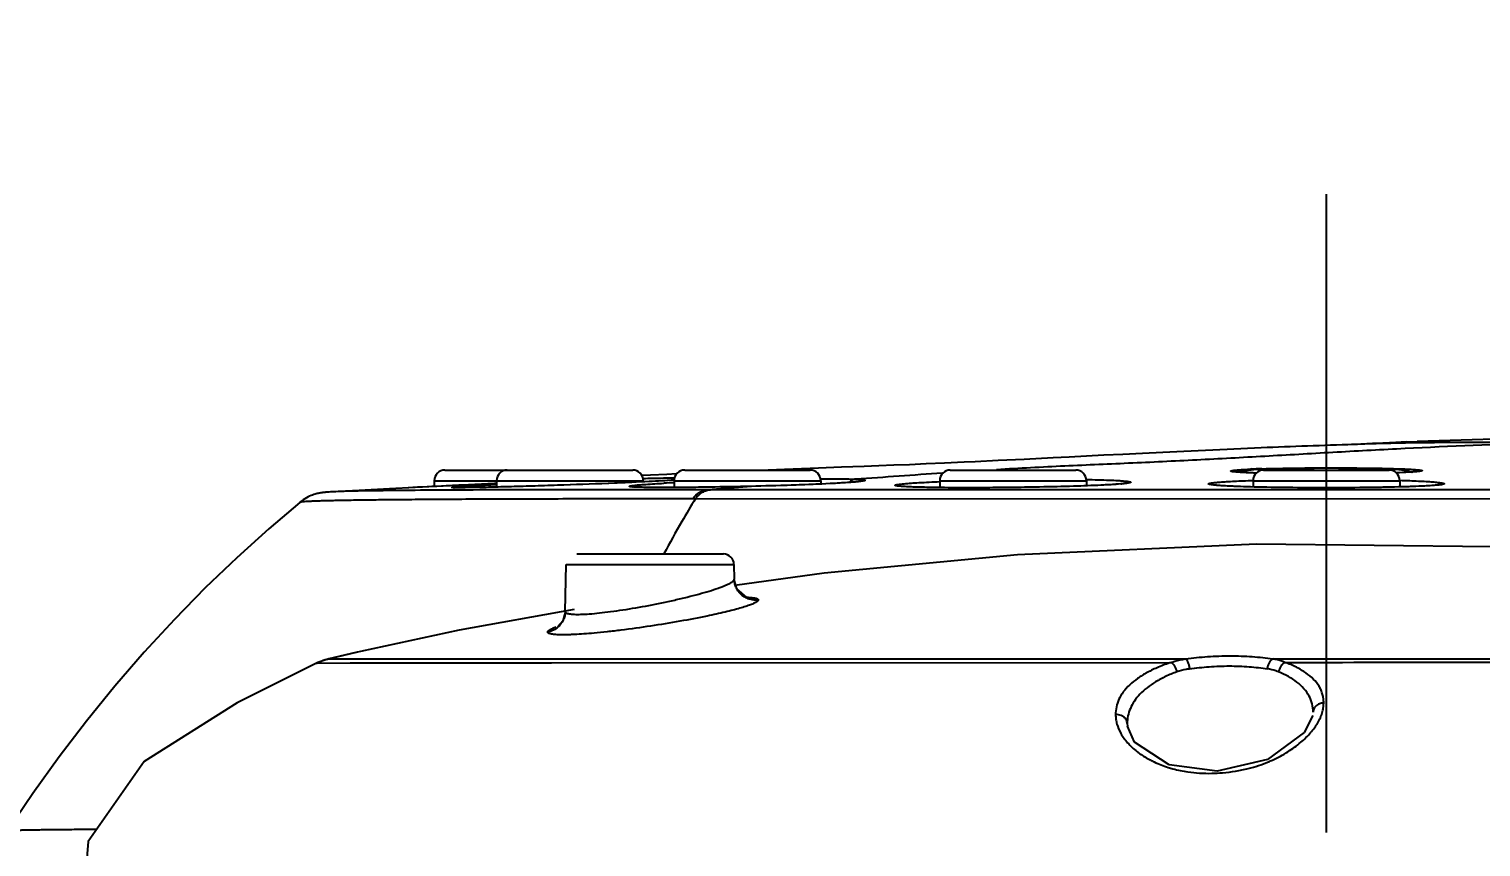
# Model space of a CAD drawing. Header units: millimetres. Extents: x 4086 to 8300, y 123 to 1549.
# Drawn here: x 7755.96 to 7773.03, y 632.68 to 642.29 of the extents above; entities that cross this region are included whole.
import ezdxf

# ---------------------------------------------------------------- set-up
doc = ezdxf.new("R2010")
doc.units = ezdxf.units.MM
doc.linetypes.add('CENTER', pattern=[0.6, 0.375, -0.075, 0.075, -0.075])
for name, color, linetype in [('中心线', 7, 'Continuous'), ('外形图', 7, 'Continuous'), ('尺寸标注', 7, 'Continuous'), ('运动范围', 7, 'Continuous')]:
    doc.layers.add(name, color=color, linetype=linetype)
doc.styles.add('思源黑', font='SourceHanSansCN-Normal.ttf')
doc.dimstyles.new('尺寸标注_1_4比例', dxfattribs={"dimtxt": 7, "dimasz": 6, "dimexe": 2, "dimexo": 1.5, "dimgap": 1, "dimtad": 1, "dimdec": 1, "dimlfac": 4, "dimdsep": 46, "dimtxsty": '思源黑', "dimcen": 0.09, "dimadec": 0, "dimazin": 0, "dimtp": 0.01, "dimtm": 0.01, "dimtfac": 1, "dimtdec": 1, "dimtofl": 0, "dimtmove": 0, "dimatfit": 3, "dimfxl": 1, "dimtolj": 1, "dimarcsym": 0})

# ---------------------------------------------------------------- blocks, each defined once
blk = doc.blocks.new('*D750')
at = {"layer": 'Defpoints', "color": 0}
for p in [(7746.494, 663.333), (7961.606, 638.226), (7701.103, 606.863), (7720.683, 606.863), (7783.633, 606.863)]:
    blk.add_point(p, dxfattribs=at)
at = {"layer": '尺寸标注', "color": 0, "lineweight": -2}
blk.add_arc((7783.633, 606.863), 67.588, 15.08218, 174.91199, dxfattribs=at)
at = {"layer": '尺寸标注', "color": 0}
for points in [[(7847.916, 624.232), (7849.869, 624.667), (7850.195, 618.593)], [(7715.312, 612.901), (7717.31, 612.813), (7716.045, 606.863)]]:
    blk.add_solid(points, dxfattribs=at)
at = {"layer": '尺寸标注', "color": 0, "insert": (7783.633, 679.161), "char_height": 7, "attachment_point": 5, "style": '思源黑'}
blk.add_mtext('\\A1;-\\A1;170%%d', dxfattribs=at)

msp = doc.modelspace()

# ---------------------------------------------------------------- linework, layer by layer
at = {"layer": '中心线', "linetype": 'CENTER', "ltscale": 20}
msp.add_line((7771.209, 572.8462), (7771.209, 641.1212), dxfattribs=at)
at = {"layer": '外形图'}
for p, q in [((7770.444, 637.3656), (7770.0438, 637.3477)), ((7771.6138, 637.4106), (7771.5054, 637.4051)), ((7771.7521, 637.4175), (7771.6138, 637.4106)), ((7771.8725, 637.4232), (7771.7521, 637.4175)), ((7772.025, 637.4301), (7771.8725, 637.4232)), ((7771.8812, 637.4177), (7771.8806, 637.4177)), ((7771.8813, 637.4176), (7771.8806, 637.4176)), ((7772.1463, 637.4352), (7772.025, 637.4301)), ((7772.2496, 637.4305), (7772.09, 637.4248)), ((7772.1463, 637.4352), (7772.2764, 637.4402)), ((7772.3464, 637.4342), (7772.2496, 637.4305)), ((7772.4273, 637.4375), (7772.3464, 637.4342)), ((7772.4872, 637.4401), (7772.4273, 637.4375)), ((7772.5128, 637.4413), (7772.4872, 637.4401)), ((7772.5379, 637.4426), (7772.5128, 637.4413)), ((7772.5544, 637.4435), (7772.5379, 637.4426)), ((7772.5649, 637.4442), (7772.5544, 637.4435)), ((7772.5713, 637.4446), (7772.5649, 637.4442)), ((7772.5763, 637.445), (7772.5713, 637.4446)), ((7772.579, 637.4452), (7772.5763, 637.445)), ((7772.581, 637.4453), (7772.579, 637.4452)), ((7772.5826, 637.4455), (7772.581, 637.4453)), ((7772.5835, 637.4456), (7772.5826, 637.4455)), ((7765.5092, 637.1377), (7765.2388, 637.1278)), ((7765.7747, 637.1475), (7765.5092, 637.1377)), ((7765.9491, 637.1541), (7765.7747, 637.1475)), ((7766.1258, 637.1611), (7765.9491, 637.1541)), ((7766.3098, 637.1686), (7766.1258, 637.1611)), ((7766.5058, 637.1769), (7766.3098, 637.1686)), ((7766.7184, 637.1863), (7766.5058, 637.1769)), ((7766.9522, 637.1971), (7766.7184, 637.1863)), ((7767.6563, 637.2313), (7767.3518, 637.2162)), ((7767.9974, 637.2485), (7767.6563, 637.2313)), ((7768.1845, 637.2579), (7767.9974, 637.2485)), ((7760.7215, 636.9806), (7760.7215, 636.9125)), ((7760.7215, 636.9806), (7763.1791, 636.9806)), ((7760.8465, 637.1056), (7763.0541, 637.1056)), ((7761.4541, 636.9806), (7761.4541, 636.9052)), ((7763.1597, 636.9658), (7763.0827, 636.9621)), ((7763.2512, 636.9704), (7763.1597, 636.9658)), ((7763.1791, 636.9806), (7763.1791, 636.9667)), ((7763.331, 636.9748), (7763.2512, 636.9704)), ((7763.4003, 636.9788), (7763.331, 636.9748)), ((7763.46, 636.9825), (7763.4003, 636.9788)), ((7763.5109, 636.986), (7763.46, 636.9825)), ((7763.5409, 636.9881), (7763.5109, 636.986)), ((7763.5405, 636.9806), (7763.5405, 636.9002)), ((7763.5405, 636.9806), (7765.2655, 636.9806)), ((7763.6655, 637.1056), (7765.1405, 637.1056)), ((7764.8406, 637.113), (7764.6481, 637.1056)), ((7765.2388, 637.1278), (7764.8406, 637.113)), ((7765.2655, 636.9806), (7765.2655, 636.9408)), ((7765.6603, 636.9643), (7765.6412, 636.9627)), ((7765.6773, 636.9659), (7765.6603, 636.9643)), ((7765.6924, 636.9674), (7765.6773, 636.9659)), ((7765.7056, 636.9688), (7765.6924, 636.9674)), ((7766.6631, 636.9806), (7766.6631, 636.8993)), ((7766.6631, 636.9806), (7768.3881, 636.9806)), ((7766.7881, 637.1056), (7768.2631, 637.1056)), ((7768.3881, 636.9806), (7768.3881, 636.9203)), ((7770.1981, 637.078), (7770.1979, 637.078)), ((7770.334, 637.1181), (7770.1986, 637.0819)), ((7770.1986, 637.0819), (7770.1986, 637.078)), ((7770.334, 637.1181), (7771.059, 637.1181)), ((7770.3465, 636.9806), (7770.3465, 636.9065)), ((7770.3465, 636.9806), (7772.0715, 636.9806)), ((7770.4715, 637.1056), (7771.9465, 637.1056)), ((7771.059, 637.1056), (7771.059, 637.1181)), ((7771.359, 637.1181), (7771.359, 637.1056)), ((7771.359, 637.1181), (7772.084, 637.1181)), ((7772.0715, 636.9853), (7772.0719, 636.9853)), ((7772.0715, 636.9806), (7772.0715, 636.9069)), ((7772.084, 637.1181), (7772.2185, 637.0821)), ((7772.2197, 637.0822), (7772.2188, 637.0821)), ((7759.4844, 636.8469), (7759.4694, 636.8458)), ((7759.5004, 636.8479), (7759.4844, 636.8469)), ((7759.5168, 636.8489), (7759.5004, 636.8479)), ((7760.4966, 636.9014), (7760.1953, 636.8856)), ((7760.6578, 636.9094), (7760.4966, 636.9014)), ((7760.912, 636.9215), (7760.6578, 636.9094)), ((7760.9723, 636.8979), (7760.9654, 636.898)), ((7760.9808, 636.8977), (7760.9723, 636.8979)), ((7760.9909, 636.8976), (7760.9808, 636.8977)), ((7761.0101, 636.8976), (7760.9909, 636.8976)), ((7761.0348, 636.8976), (7761.0101, 636.8976)), ((7761.0767, 636.8979), (7761.0348, 636.8976)), ((7761.1296, 636.8986), (7761.0767, 636.8979)), ((7761.1941, 636.8996), (7761.1296, 636.8986)), ((7761.2712, 636.9011), (7761.1941, 636.8996)), ((7761.3627, 636.9031), (7761.2712, 636.9011)), ((7761.4707, 636.9056), (7761.3627, 636.9031)), ((7761.5967, 636.9089), (7761.4707, 636.9056)), ((7761.7436, 636.913), (7761.5967, 636.9089)), ((7761.8707, 636.9167), (7761.7436, 636.913)), ((7762.0186, 636.9213), (7761.8707, 636.9167)), ((7762.1921, 636.927), (7762.0186, 636.9213)), ((7762.3222, 636.9315), (7762.1921, 636.927)), ((7762.4641, 636.9365), (7762.3222, 636.9315)), ((7762.6174, 636.9423), (7762.4641, 636.9365)), ((7762.7729, 636.9485), (7762.6174, 636.9423)), ((7762.8709, 636.9526), (7762.7729, 636.9485)), ((7762.8425, 636.9513), (7762.8415, 636.9513)), ((7762.9674, 636.9568), (7762.8709, 636.9526)), ((7763.1262, 636.9038), (7763.1097, 636.9044)), ((7763.1453, 636.9032), (7763.1262, 636.9038)), ((7763.1672, 636.9025), (7763.1453, 636.9032)), ((7763.1922, 636.902), (7763.1672, 636.9025)), ((7763.2356, 636.9012), (7763.1922, 636.902)), ((7763.2867, 636.9006), (7763.2356, 636.9012)), ((7763.3465, 636.9002), (7763.2867, 636.9006)), ((7763.4162, 636.9), (7763.3465, 636.9002)), ((7763.4977, 636.9), (7763.4162, 636.9)), ((7763.5926, 636.9005), (7763.4977, 636.9)), ((7763.6641, 636.901), (7763.5926, 636.9005)), ((7763.7426, 636.9017), (7763.6641, 636.901)), ((7763.8283, 636.9026), (7763.7426, 636.9017)), ((7763.9215, 636.9039), (7763.8283, 636.9026)), ((7764.0222, 636.9054), (7763.9215, 636.9039)), ((7764.5019, 636.9153), (7763.9389, 636.8744)), ((7763.9705, 636.8744), (7763.9389, 636.8744)), ((7776.7544, 636.8747), (7763.9705, 636.8744)), ((7764.1308, 636.9073), (7764.0222, 636.9054)), ((7764.2478, 636.9095), (7764.1308, 636.9073)), ((7764.3733, 636.9122), (7764.2478, 636.9095)), ((7764.5016, 636.9153), (7764.3733, 636.9122)), ((7764.6481, 636.9192), (7764.5016, 636.9153)), ((7764.5019, 636.9153), (7764.5016, 636.9153)), ((7765.3799, 636.9462), (7765.3763, 636.946)), ((7765.4566, 636.9504), (7765.395, 636.9471)), ((7765.5101, 636.9535), (7765.4566, 636.9504)), ((7765.5564, 636.9564), (7765.5101, 636.9535)), ((7765.5965, 636.9592), (7765.5564, 636.9564)), ((7765.62, 636.961), (7765.5965, 636.9592)), ((7765.6412, 636.9627), (7765.62, 636.961)), ((7766.2801, 636.9094), (7766.2593, 636.9105)), ((7766.304, 636.9082), (7766.2801, 636.9094)), ((7766.3314, 636.907), (7766.304, 636.9082)), ((7766.3627, 636.9058), (7766.3314, 636.907)), ((7766.3981, 636.9046), (7766.3627, 636.9058)), ((7766.4379, 636.9035), (7766.3981, 636.9046)), ((7766.4827, 636.9024), (7766.4379, 636.9035)), ((7766.5327, 636.9013), (7766.4827, 636.9024)), ((7766.5885, 636.9003), (7766.5327, 636.9013)), ((7766.6502, 636.8995), (7766.5885, 636.9003)), ((7766.7182, 636.8987), (7766.6502, 636.8995)), ((7766.7926, 636.8981), (7766.7182, 636.8987)), ((7766.8738, 636.8977), (7766.7926, 636.8981)), ((7766.9624, 636.8974), (7766.8738, 636.8977)), ((7767.0591, 636.8974), (7766.9624, 636.8974)), ((7767.1668, 636.8977), (7767.0591, 636.8974)), ((7767.2892, 636.8984), (7767.1668, 636.8977)), ((7767.427, 636.8995), (7767.2892, 636.8984)), ((7768.8095, 636.9439), (7768.7938, 636.9425)), ((7769.9859, 636.9209), (7769.962, 636.9225)), ((7770.0128, 636.9193), (7769.9859, 636.9209)), ((7770.0429, 636.9176), (7770.0128, 636.9193)), ((7770.0762, 636.9159), (7770.0429, 636.9176)), ((7770.1129, 636.9143), (7770.0762, 636.9159)), ((7770.1533, 636.9126), (7770.1129, 636.9143)), ((7770.1978, 636.911), (7770.1533, 636.9126)), ((7770.2469, 636.9094), (7770.1978, 636.911)), ((7770.3011, 636.9077), (7770.2469, 636.9094)), ((7770.362, 636.9061), (7770.3011, 636.9077)), ((7770.4306, 636.9045), (7770.362, 636.9061)), ((7770.5075, 636.903), (7770.4306, 636.9045)), ((7770.5932, 636.9015), (7770.5075, 636.903)), ((7770.6885, 636.9001), (7770.5932, 636.9015)), ((7770.7939, 636.8989), (7770.6885, 636.9001)), ((7770.9099, 636.8979), (7770.7939, 636.8989)), ((7771.0414, 636.8973), (7770.9099, 636.8979)), ((7771.5098, 636.8981), (7771.3944, 636.8974)), ((7771.6139, 636.899), (7771.5098, 636.8981)), ((7771.7084, 636.9001), (7771.6139, 636.899)), ((7771.7948, 636.9013), (7771.7084, 636.9001)), ((7771.874, 636.9026), (7771.7948, 636.9013)), ((7771.946, 636.904), (7771.874, 636.9026)), ((7772.0112, 636.9054), (7771.946, 636.904)), ((7772.07, 636.9069), (7772.0112, 636.9054)), ((7772.1229, 636.9084), (7772.07, 636.9069)), ((7772.193, 636.9106), (7772.1229, 636.9084)), ((7772.2539, 636.9128), (7772.193, 636.9106)), ((7772.3071, 636.915), (7772.2539, 636.9128)), ((7772.3539, 636.9172), (7772.3071, 636.915)), ((7772.3819, 636.9187), (7772.3539, 636.9172)), ((7772.4074, 636.9202), (7772.3819, 636.9187)), ((7772.4305, 636.9216), (7772.4074, 636.9202)), ((7772.4515, 636.9231), (7772.4305, 636.9216)), ((7772.4704, 636.9245), (7772.4515, 636.9231)), ((7772.4872, 636.9259), (7772.4704, 636.9245)), ((7763.7919, 636.7675), (7763.7595, 636.7675)), ((7781.4468, 636.7584), (7763.7919, 636.7676)), ((7762.3962, 636.1192), (7764.12, 636.1192)), ((7762.2616, 635.4424), (7762.2713, 635.9964)), ((7762.2713, 635.9964), (7764.245, 635.9964)), ((7764.245, 635.9964), (7764.2481, 635.8215)), ((7764.2492, 635.8021), (7764.2481, 635.8215)), ((7764.2792, 635.7075), (7764.2492, 635.8021)), ((7765.3054, 635.8921), (7764.2567, 635.7476)), ((7762.2611, 635.4298), (7762.2333, 635.3342)), ((7762.2616, 635.4424), (7762.2611, 635.4298)), ((7762.2333, 635.3342), (7762.1703, 635.2626)), ((7759.8165, 634.9655), (7759.4822, 634.8871)), ((7759.8206, 634.9665), (7759.4912, 634.8874)), ((7759.8532, 634.974), (7759.8206, 634.9665)), ((7759.3375, 634.8365), (7759.3471, 634.8369)), ((7759.3471, 634.8369), (7759.7341, 634.8386)), ((7759.4879, 634.8884), (7759.4881, 634.8884)), ((7759.4881, 634.8884), (7759.4959, 634.8885)), ((7759.4912, 634.8874), (7759.8523, 634.8869)), ((7759.7341, 634.8386), (7759.7956, 634.8388)), ((7759.7956, 634.8388), (7759.8199, 634.8388)), ((7759.8199, 634.8388), (7760.8098, 634.8394)), ((7759.8523, 634.8869), (7762.0978, 634.8871)), ((7760.8098, 634.8394), (7762.0983, 634.84)), ((7762.0983, 634.84), (7769.3863, 634.8442)), ((7770.578, 634.8865), (7778.8043, 634.8837)), ((7768.868, 634.1255), (7768.8694, 634.0953)), ((7768.9538, 633.9088), (7768.8694, 634.0973)), ((7771.0496, 634.2198), (7770.9496, 634.0197)), ((7769.3624, 633.6402), (7768.9538, 633.9088)), ((7770.9496, 634.0197), (7770.5154, 633.7046)), ((7769.9231, 633.5659), (7769.3624, 633.6402)), ((7770.5154, 633.7046), (7769.9231, 633.5659))]:
    msp.add_line(p, q, dxfattribs=at)
for points in [[(7773.6674, 637.4839), (7773.4256, 637.4774), (7773.1779, 637.4702), (7772.9239, 637.4623), (7772.6625, 637.4537), (7772.2764, 637.4402)], [(7770.0438, 637.3477), (7769.7866, 637.3359), (7769.5337, 637.3241), (7769.2868, 637.3124), (7769.0471, 637.3008), (7768.816, 637.2895), (7768.5944, 637.2785), (7768.1845, 637.2579)], [(7772.09, 637.4248), (7771.9036, 637.4184), (7771.8806, 637.4177)], [(7772.5838, 637.4456), (7772.5837, 637.4456), (7772.5835, 637.4456)], [(7767.3518, 637.2162), (7767.0784, 637.203), (7766.9522, 637.1971)], [(7763.5685, 637.0591), (7763.4553, 637.0538), (7763.263, 637.0444), (7763.1642, 637.0395)], [(7765.7469, 636.9746), (7765.747, 636.9746), (7765.7466, 636.9745), (7765.7458, 636.9743), (7765.7444, 636.9741), (7765.7426, 636.9737), (7765.7403, 636.9733), (7765.7375, 636.9729), (7765.7343, 636.9724), (7765.7306, 636.9719), (7765.7265, 636.9713), (7765.722, 636.9707), (7765.7169, 636.9701), (7765.7115, 636.9694), (7765.7056, 636.9688)], [(7759.4694, 636.8458), (7759.4622, 636.8452), (7759.4551, 636.8446), (7759.448, 636.844), (7759.441, 636.8433), (7759.4339, 636.8426), (7759.4267, 636.8418), (7759.4193, 636.8409), (7759.4118, 636.84), (7759.4039, 636.8389), (7759.3957, 636.8377), (7759.3871, 636.8363), (7759.3779, 636.8347), (7759.3682, 636.8328), (7759.3577, 636.8306), (7759.3465, 636.828), (7759.3343, 636.8249), (7759.3209, 636.8211), (7759.3063, 636.8166), (7759.2907, 636.8112), (7759.2742, 636.8049), (7759.2571, 636.7976), (7759.2393, 636.7893), (7759.2207, 636.7797), (7759.2011, 636.7684), (7759.1802, 636.7551), (7759.1578, 636.7391), (7759.1404, 636.7254)], [(7760.1953, 636.8856), (7759.8409, 636.8667), (7759.5168, 636.8489)], [(7761.1996, 636.9349), (7761.1253, 636.9315), (7760.912, 636.9215)], [(7760.9654, 636.898), (7760.9599, 636.8982), (7760.9577, 636.8983), (7760.9558, 636.8983), (7760.9542, 636.8984), (7760.9529, 636.8985), (7760.9519, 636.8985), (7760.9512, 636.8986), (7760.9511, 636.8986)], [(7761.4541, 636.9468), (7761.4284, 636.9456), (7761.3514, 636.942), (7761.1996, 636.9349)], [(7763.0827, 636.9621), (7762.9976, 636.9581), (7762.9674, 636.9568)], [(7763.1097, 636.9044), (7763.0955, 636.9051), (7763.0892, 636.9054), (7763.0834, 636.9057), (7763.078, 636.9061), (7763.0732, 636.9064), (7763.0688, 636.9067), (7763.0648, 636.907), (7763.0614, 636.9073), (7763.0583, 636.9076), (7763.0557, 636.9078), (7763.0537, 636.9081), (7763.0521, 636.9083), (7763.0511, 636.9084), (7763.0509, 636.9084)], [(7765.395, 636.9471), (7765.3252, 636.9436), (7765.2674, 636.9409), (7765.2068, 636.9383), (7765.1436, 636.9357), (7765.0781, 636.9331), (7765.0104, 636.9306), (7764.9408, 636.9282), (7764.8696, 636.9258), (7764.7969, 636.9235), (7764.723, 636.9213), (7764.6481, 636.9192)], [(7766.2593, 636.9105), (7766.2414, 636.9117), (7766.2335, 636.9122), (7766.2261, 636.9128), (7766.2194, 636.9133), (7766.2132, 636.9138), (7766.2076, 636.9144), (7766.2026, 636.9149), (7766.198, 636.9153), (7766.194, 636.9158), (7766.1905, 636.9162), (7766.1874, 636.9166), (7766.1849, 636.917), (7766.1829, 636.9173), (7766.1814, 636.9175), (7766.1805, 636.9177), (7766.1804, 636.9177)], [(7768.7938, 636.9425), (7768.7668, 636.9401), (7768.7332, 636.9376), (7768.6951, 636.935), (7768.6528, 636.9324), (7768.6065, 636.9299), (7768.5565, 636.9273), (7768.5028, 636.9249), (7768.4458, 636.9225), (7768.3856, 636.9202), (7768.3225, 636.9179), (7768.2565, 636.9158), (7768.1881, 636.9137), (7768.1173, 636.9118), (7768.0445, 636.9099), (7767.97, 636.9082), (7767.8941, 636.9065), (7767.8171, 636.905), (7767.7386, 636.9037), (7767.6587, 636.9024), (7767.579, 636.9013), (7767.5013, 636.9003), (7767.427, 636.8995)], [(7768.8668, 636.9516), (7768.8668, 636.9516), (7768.8664, 636.9515), (7768.8656, 636.9513), (7768.8642, 636.951), (7768.8624, 636.9507), (7768.8601, 636.9503), (7768.8573, 636.9498), (7768.8541, 636.9493), (7768.8504, 636.9488), (7768.8462, 636.9482), (7768.8415, 636.9475), (7768.8363, 636.9469), (7768.8305, 636.9462), (7768.8242, 636.9455), (7768.8172, 636.9447), (7768.8095, 636.9439)], [(7769.962, 636.9225), (7769.9411, 636.9241), (7769.9318, 636.9249), (7769.9231, 636.9257), (7769.9151, 636.9264), (7769.9077, 636.9271), (7769.901, 636.9278), (7769.895, 636.9285), (7769.8895, 636.9291), (7769.8847, 636.9297), (7769.8805, 636.9303), (7769.8768, 636.9308), (7769.8737, 636.9313), (7769.8713, 636.9317), (7769.8693, 636.9321), (7769.868, 636.9323), (7769.8673, 636.9325), (7769.8673, 636.9325)], [(7771.3944, 636.8974), (7771.2654, 636.897), (7771.1932, 636.897), (7771.1164, 636.897), (7771.0414, 636.8973)], [(7772.5499, 636.9336), (7772.55, 636.9336), (7772.5499, 636.9336), (7772.5492, 636.9334), (7772.548, 636.9332), (7772.5463, 636.9328), (7772.544, 636.9325), (7772.5413, 636.932), (7772.5381, 636.9315), (7772.5344, 636.931), (7772.5302, 636.9304), (7772.5255, 636.9299), (7772.5204, 636.9292), (7772.5147, 636.9286), (7772.5086, 636.928), (7772.5019, 636.9273), (7772.4948, 636.9266), (7772.4872, 636.9259)], [(7759.1404, 636.7254), (7758.7756, 636.4149), (7758.3999, 636.0751), (7758.0298, 635.7194), (7757.6668, 635.3485), (7757.3123, 634.9634), (7756.9674, 634.5652), (7756.6333, 634.155), (7756.3112, 633.7338), (7756.0019, 633.3028), (7755.7092, 632.8678)], [(7773.945, 636.1643), (7773.1542, 636.2019), (7770.3868, 636.2355), (7767.5791, 636.1094), (7765.3054, 635.8921)], [(7764.3944, 635.6053), (7764.3961, 635.607), (7764.2792, 635.7075)], [(7762.3662, 635.4659), (7761.0145, 635.224), (7759.8532, 634.974)], [(7759.3375, 634.8365), (7758.4046, 634.3705), (7757.3132, 633.681), (7756.6549, 632.7403), (7756.5838, 631.8692)], [(7759.4836, 634.8874), (7759.3515, 634.8429), (7759.3375, 634.8365)]]:
    msp.add_lwpolyline(points, dxfattribs=at)
for centre, radius, start, end in [((7772.577, 636.6805), 0.7677, 89.44765, 89.82748), ((7772.5247, 638.213), 0.7699, 274.11583, 274.44609), ((7760.8465, 636.9806), 0.125, 90, 180), ((7761.5791, 636.9806), 0.125, 90, 180), ((7763.0541, 636.9806), 0.125, 0, 90), ((7763.6655, 636.9806), 0.125, 90, 180), ((7765.1405, 636.9806), 0.125, 0, 90), ((7766.7881, 636.9806), 0.125, 90, 180), ((7768.2631, 636.9806), 0.125, 0, 90), ((7770.4715, 636.9806), 0.125, 90, 180), ((7770.8269, 624.7214), 12.4046, 91.73683, 92.04953), ((7771.2236, 633.5092), 3.6093, 92.61425, 94.82153), ((7771.1943, 633.5091), 3.6093, 85.17805, 87.38574), ((7771.9465, 636.9806), 0.125, 0, 90), ((7761.0167, 636.3019), 0.6067, 96.29001, 96.51138), ((7760.9752, 637.6383), 0.7406, 268.1083, 268.40703), ((7763.1018, 637.5292), 0.6239, 265.13471, 265.29712), ((7764.6612, 613.8191), 23.1644, 92.77321, 93.07187), ((7766.2474, 637.5163), 0.6038, 263.33858, 263.58736), ((7768.5812, 639.3801), 2.4474, 274.99563, 275.22759), ((7773.8324, 630.596), 11.7855, 148.42228, 149.93842), ((7774.7892, 630.0473), 12.8885, 149.95803, 151.88812), ((7764.12, 635.9942), 0.125, 1, 90), ((7759.6655, 634.1583), 0.7496, 107.40828, 115.13615), ((7759.665, 634.1605), 0.7473, 103.54402, 107.42181), ((7769.8823, 635.2244), 1.6773, 284.07541, 292.63531), ((7769.9046, 635.1672), 1.6159, 292.68626, 294.54112), ((7769.8225, 635.5094), 1.9685, 271.14623, 274.86078)]:
    msp.add_arc(centre, radius, start, end, dxfattribs=at)
for points, knots in [([(7773.7346, 637.4268), (7773.2011, 637.4069), (7772.401, 637.3721), (7771.3346, 637.315), (7770.5347, 637.2688), (7769.7345, 637.2243), (7768.9338, 637.1862), (7768.1328, 637.1528), (7767.599, 637.1257), (7767.3323, 637.1099)], [0, 0, 0, 0, 0.2498355, 0.374795, 0.4997827, 0.6248053, 0.7498683, 0.8749523, 1, 1, 1, 1]), ([(7771.8806, 637.4176), (7771.7636, 637.4137), (7771.2847, 637.3978), (7770.8058, 637.3814), (7770.444, 637.3656)], [0, 0, 0, 0, 0.2443472, 1, 1, 1, 1]), ([(7773.7346, 637.4268), (7773.5724, 637.428), (7772.9547, 637.4311), (7772.3368, 637.4271), (7771.8813, 637.4176)], [0, 0, 0, 0, 0.2624597, 1, 1, 1, 1]), ([(7772.077, 637.4244), (7772.0614, 637.4238), (7771.9962, 637.4216), (7771.9309, 637.4194), (7771.8813, 637.4177)], [0, 0, 0, 0, 0.2391688, 1, 1, 1, 1]), ([(7772.5799, 637.4451), (7772.5584, 637.4435), (7772.5008, 637.4406), (7772.3332, 637.4333), (7772.1871, 637.4282), (7772.077, 637.4244)], [0, 0, 0, 0, 0.128854, 0.3436495, 1, 1, 1, 1]), ([(7772.2764, 637.4402), (7772.3413, 637.4426), (7772.4422, 637.4457), (7772.5432, 637.4483), (7772.5793, 637.4482)], [0, 0, 0, 0, 0.642902, 1, 1, 1, 1]), ([(7772.5994, 637.4473), (7772.5994, 637.447), (7772.5975, 637.4469), (7772.5953, 637.4463), (7772.5902, 637.4459), (7772.5865, 637.4456), (7772.5843, 637.4454)], [0, 0, 0, 0, 0.065554, 0.2531308, 0.5646265, 1, 1, 1, 1]), ([(7772.5844, 637.4481), (7772.5866, 637.4481), (7772.5902, 637.448), (7772.5952, 637.448), (7772.5975, 637.4475), (7772.5994, 637.4476), (7772.5994, 637.4473)], [0, 0, 0, 0, 0.433214, 0.7442125, 0.9326986, 1, 1, 1, 1]), ([(7763.5413, 636.988), (7763.4437, 636.9808), (7763.2108, 636.9677), (7762.9778, 636.957), (7762.8425, 636.9513)], [0, 0, 0, 0, 0.4195864, 1, 1, 1, 1]), ([(7763.1765, 637.0073), (7763.2131, 637.0083), (7763.336, 637.0113), (7763.459, 637.0135), (7763.5455, 637.0136)], [0, 0, 0, 0, 0.2972171, 1, 1, 1, 1]), ([(7765.2635, 637.0032), (7765.3437, 637.0034), (7765.4814, 637.0029), (7765.6191, 637.0001), (7765.6765, 636.9974)], [0, 0, 0, 0, 0.5822882, 1, 1, 1, 1]), ([(7765.7475, 636.9733), (7765.7285, 636.9706), (7765.6823, 636.9657), (7765.5599, 636.9558), (7765.4563, 636.95), (7765.3799, 636.9462)], [0, 0, 0, 0, 0.1560617, 0.3776437, 1, 1, 1, 1]), ([(7765.6765, 636.9974), (7765.6618, 636.9969), (7765.6318, 636.9894), (7765.6073, 636.9707), (7765.5972, 636.9594)], [0, 0, 0, 0, 0.4935551, 1, 1, 1, 1]), ([(7765.6765, 636.9974), (7765.6895, 636.9968), (7765.7127, 636.9955), (7765.7399, 636.9935), (7765.7575, 636.9916), (7765.7674, 636.9903), (7765.7755, 636.9887), (7765.781, 636.9875), (7765.7886, 636.9841), (7765.7815, 636.98), (7765.7762, 636.9786), (7765.7644, 636.9758), (7765.7547, 636.9743), (7765.7475, 636.9733)], [0, 0, 0, 0, 0.2565401, 0.4585676, 0.5388186, 0.6050465, 0.6571955, 0.6953835, 0.7323505, 0.767603, 0.8047818, 0.8558472, 1, 1, 1, 1]), ([(7766.2438, 636.9449), (7766.3017, 636.9503), (7766.4414, 636.9594), (7766.5813, 636.9661), (7766.663, 636.9696)], [0, 0, 0, 0, 0.4156371, 1, 1, 1, 1]), ([(7768.3874, 636.994), (7768.4779, 636.9926), (7768.6023, 636.9899), (7768.7406, 636.9836), (7768.8001, 636.9798), (7768.8351, 636.977), (7768.8634, 636.9741), (7768.8827, 636.9714), (7768.8947, 636.9691), (7768.901, 636.9675), (7768.9057, 636.9659), (7768.9086, 636.9644), (7768.9103, 636.9623), (7768.909, 636.96), (7768.9062, 636.9585), (7768.9018, 636.9568), (7768.8957, 636.9551), (7768.8841, 636.9525), (7768.8745, 636.951), (7768.8675, 636.95)], [0, 0, 0, 0, 0.4755527, 0.6545422, 0.7276392, 0.7892753, 0.8391863, 0.8771517, 0.8916208, 0.9030952, 0.9116253, 0.9173555, 0.9208385, 0.9241281, 0.9295049, 0.9376454, 0.9487256, 0.9628062, 1, 1, 1, 1]), ([(7769.8233, 636.9427), (7769.8232, 636.9439), (7769.8265, 636.9466), (7769.8331, 636.9487), (7769.8442, 636.9515), (7769.8671, 636.9554), (7769.9064, 636.9601), (7769.9658, 636.9653), (7770.0408, 636.9703), (7770.1306, 636.9752), (7770.234, 636.9797), (7770.3074, 636.9823), (7770.3461, 636.9836)], [0, 0, 0, 0, 0.006612, 0.0200318, 0.0413073, 0.070593, 0.1530805, 0.2667282, 0.4101911, 0.5817123, 0.779138, 1, 1, 1, 1]), ([(7770.084, 637.0934), (7770.084, 637.094), (7770.0853, 637.0954), (7770.0905, 637.0975), (7770.1021, 637.1), (7770.1215, 637.1027), (7770.1485, 637.1056), (7770.1829, 637.1083), (7770.2244, 637.111), (7770.2727, 637.1136), (7770.3072, 637.1152), (7770.3256, 637.1159)], [0, 0, 0, 0, 0.0073207, 0.0208315, 0.0704242, 0.1510717, 0.2625597, 0.404235, 0.5751714, 0.774214, 1, 1, 1, 1]), ([(7770.1979, 637.078), (7770.1814, 637.079), (7770.153, 637.081), (7770.1204, 637.0843), (7770.1014, 637.087), (7770.0921, 637.089), (7770.0868, 637.0905), (7770.084, 637.0925), (7770.084, 637.0934)], [0, 0, 0, 0, 0.4270628, 0.7369932, 0.8469471, 0.9266659, 0.9765808, 1, 1, 1, 1]), ([(7770.3838, 637.0699), (7770.3659, 637.0704), (7770.304, 637.0725), (7770.2421, 637.0752), (7770.1981, 637.078)], [0, 0, 0, 0, 0.2893557, 1, 1, 1, 1]), ([(7770.1986, 637.0819), (7770.2401, 637.093), (7770.3235, 637.1113), (7770.4089, 637.1181), (7770.4512, 637.1181)], [0, 0, 0, 0, 0.5035628, 1, 1, 1, 1]), ([(7770.4509, 637.1204), (7770.5815, 637.1244), (7770.8627, 637.1295), (7771.2898, 637.132), (7771.7037, 637.1293), (7771.967, 637.124), (7772.0843, 637.1197)], [0, 0, 0, 0, 0.2398594, 0.5164654, 0.7844844, 1, 1, 1, 1]), ([(7770.4512, 637.1181), (7770.4873, 637.1181), (7770.5357, 637.1149), (7770.5835, 637.1077), (7770.5955, 637.1057)], [0, 0, 0, 0, 0.7487379, 1, 1, 1, 1]), ([(7771.8224, 637.1057), (7771.8344, 637.1077), (7771.8822, 637.1149), (7771.9306, 637.1181), (7771.9667, 637.1181)], [0, 0, 0, 0, 0.2512621, 1, 1, 1, 1]), ([(7771.9667, 637.1181), (7772.0089, 637.1181), (7772.0939, 637.1114), (7772.1771, 637.0932), (7772.2184, 637.0821)], [0, 0, 0, 0, 0.4964566, 1, 1, 1, 1]), ([(7772.2188, 637.0821), (7772.2057, 637.0812), (7772.143, 637.0775), (7772.0802, 637.0749), (7772.0306, 637.0731)], [0, 0, 0, 0, 0.2092489, 1, 1, 1, 1]), ([(7772.0719, 636.9853), (7772.1106, 636.9841), (7772.1839, 636.9815), (7772.2873, 636.9771), (7772.377, 636.9722), (7772.4521, 636.9672), (7772.5114, 636.9619), (7772.5507, 636.9572), (7772.5737, 636.9532), (7772.5847, 636.9503), (7772.5913, 636.9481), (7772.5946, 636.9454), (7772.5945, 636.9442)], [0, 0, 0, 0, 0.2207837, 0.4181495, 0.5896177, 0.7330444, 0.8466906, 0.9291924, 0.9584847, 0.9797782, 0.9932661, 1, 1, 1, 1]), ([(7772.0843, 637.1197), (7772.1032, 637.119), (7772.1388, 637.1176), (7772.1888, 637.1152), (7772.2317, 637.1126), (7772.2672, 637.11), (7772.2951, 637.1073), (7772.3152, 637.1046), (7772.3272, 637.1021), (7772.3325, 637.1), (7772.334, 637.0986), (7772.334, 637.098)], [0, 0, 0, 0, 0.225675, 0.4247241, 0.595736, 0.7375126, 0.849091, 0.9297862, 0.979351, 0.9927995, 1, 1, 1, 1]), ([(7772.334, 637.098), (7772.334, 637.0971), (7772.331, 637.0952), (7772.3257, 637.0936), (7772.3164, 637.0916), (7772.2974, 637.0888), (7772.2646, 637.0854), (7772.2362, 637.0833), (7772.2197, 637.0822)], [0, 0, 0, 0, 0.0233613, 0.0732912, 0.1530385, 0.2630194, 0.572976, 1, 1, 1, 1]), ([(7763.9389, 636.8744), (7763.3838, 636.8745), (7762.5926, 636.8744), (7761.5961, 636.8725), (7760.9822, 636.8702), (7760.4668, 636.8669), (7760.0547, 636.8627), (7759.7495, 636.8573), (7759.5821, 636.8525), (7759.5168, 636.8489)], [0, 0, 0, 0, 0.3765463, 0.5367282, 0.676027, 0.7929645, 0.8864099, 0.9555926, 1, 1, 1, 1]), ([(7761.4541, 636.9468), (7761.2567, 636.9376), (7760.9102, 636.9216), (7760.5638, 636.905), (7760.4148, 636.8972)], [0, 0, 0, 0, 0.5696705, 1, 1, 1, 1]), ([(7760.9508, 636.8981), (7760.9474, 636.8982), (7760.9415, 636.8985), (7760.9343, 636.899), (7760.9297, 636.8995), (7760.9278, 636.9), (7760.9268, 636.9004), (7760.9272, 636.9012), (7760.9282, 636.9014), (7760.9298, 636.9019), (7760.9333, 636.9026), (7760.9394, 636.9036), (7760.9448, 636.9042), (7760.9479, 636.9046)], [0, 0, 0, 0, 0.2218891, 0.383126, 0.4839312, 0.5120718, 0.5265715, 0.536459, 0.5578171, 0.5936955, 0.644606, 0.7919871, 1, 1, 1, 1]), ([(7760.9502, 636.9049), (7760.9726, 636.9073), (7761.0313, 636.9118), (7761.139, 636.919), (7761.2845, 636.9274), (7761.3938, 636.9332), (7761.454, 636.9363)], [0, 0, 0, 0, 0.1335693, 0.3498088, 0.6417641, 1, 1, 1, 1]), ([(7762.8415, 636.9513), (7762.6426, 636.9429), (7762.3435, 636.9318), (7761.9501, 636.919), (7761.6717, 636.9108), (7761.4243, 636.9043), (7761.2198, 636.8998), (7761.0681, 636.8976), (7760.9856, 636.8971), (7760.9546, 636.898)], [0, 0, 0, 0, 0.3162653, 0.4756547, 0.6256021, 0.7588683, 0.8690115, 0.9507065, 1, 1, 1, 1]), ([(7763.0489, 636.9075), (7763.0434, 636.908), (7763.0358, 636.9087), (7763.0265, 636.91), (7763.0217, 636.9109), (7763.0181, 636.9119), (7763.0159, 636.9128), (7763.0145, 636.9142), (7763.0156, 636.9157), (7763.0177, 636.9166), (7763.0211, 636.9179), (7763.0259, 636.919), (7763.0348, 636.9208), (7763.0494, 636.923), (7763.071, 636.9257), (7763.0978, 636.9285), (7763.1436, 636.9326), (7763.2515, 636.9408), (7763.3489, 636.9464), (7763.4199, 636.9502)], [0, 0, 0, 0, 0.037534, 0.0517629, 0.0629787, 0.0712198, 0.076598, 0.0795892, 0.0824363, 0.0875835, 0.0955846, 0.1065578, 0.1205374, 0.1575437, 0.2065673, 0.2674285, 0.339898, 0.518549, 1, 1, 1, 1]), ([(7764.5019, 636.9153), (7764.3401, 636.9112), (7764.0324, 636.9049), (7763.6635, 636.9004), (7763.4056, 636.8997), (7763.255, 636.9005), (7763.1401, 636.9027), (7763.076, 636.9053), (7763.0507, 636.9074)], [0, 0, 0, 0, 0.3344483, 0.6360507, 0.7625636, 0.8674453, 0.9474147, 1, 1, 1, 1]), ([(7763.7595, 636.7675), (7763.7829, 636.7974), (7763.8354, 636.8481), (7763.9057, 636.8723), (7763.9389, 636.8744)], [0, 0, 0, 0, 0.5332324, 1, 1, 1, 1]), ([(7763.7919, 636.7676), (7763.8152, 636.7974), (7763.8561, 636.8366), (7763.9211, 636.8669), (7763.9542, 636.8734), (7763.9705, 636.8744)], [0, 0, 0, 0, 0.5318267, 0.7712622, 1, 1, 1, 1]), ([(7765.3763, 636.946), (7765.2425, 636.9393), (7764.951, 636.9277), (7764.6595, 636.9192), (7764.5019, 636.9153)], [0, 0, 0, 0, 0.4593788, 1, 1, 1, 1]), ([(7766.1774, 636.9165), (7766.1702, 636.9174), (7766.1607, 636.9185), (7766.149, 636.9211), (7766.1435, 636.9224), (7766.1364, 636.9262), (7766.1433, 636.9303), (7766.1486, 636.9317), (7766.1563, 636.9337), (7766.1658, 636.9355), (7766.1827, 636.9382), (7766.2089, 636.9414), (7766.2313, 636.9437), (7766.2438, 636.9449)], [0, 0, 0, 0, 0.1456933, 0.1975726, 0.2356418, 0.2731187, 0.309985, 0.3476941, 0.399239, 0.4647955, 0.544342, 0.7449258, 1, 1, 1, 1]), ([(7768.7943, 636.942), (7768.7177, 636.9353), (7768.5311, 636.9252), (7768.2119, 636.9135), (7767.8268, 636.9045), (7767.4127, 636.8987), (7767.0094, 636.8967), (7766.6977, 636.8983), (7766.4826, 636.902), (7766.3564, 636.9055), (7766.2583, 636.9098), (7766.2026, 636.9137), (7766.18, 636.9162)], [0, 0, 0, 0, 0.0881707, 0.2143179, 0.3664205, 0.5299442, 0.6892416, 0.8290652, 0.887381, 0.9360396, 0.9738752, 1, 1, 1, 1]), ([(7768.8675, 636.95), (7768.8631, 636.9494), (7768.842, 636.9466), (7768.8209, 636.9444), (7768.8042, 636.9429)], [0, 0, 0, 0, 0.2095104, 1, 1, 1, 1]), ([(7769.8666, 636.9309), (7769.8603, 636.9317), (7769.8495, 636.9333), (7769.8356, 636.9362), (7769.8277, 636.9385), (7769.8233, 636.9414), (7769.8233, 636.9427)], [0, 0, 0, 0, 0.4168445, 0.7195776, 0.9100194, 1, 1, 1, 1]), ([(7772.5506, 636.9319), (7772.5257, 636.9285), (7772.4643, 636.9232), (7772.3559, 636.9167), (7772.2164, 636.9109), (7771.9798, 636.9039), (7771.6405, 636.8984), (7771.2077, 636.8961), (7770.7751, 636.8982), (7770.4361, 636.9036), (7770.1998, 636.9105), (7770.0606, 636.9161), (7769.9526, 636.9224), (7769.8913, 636.9276), (7769.8666, 636.9309)], [0, 0, 0, 0, 0.0280627, 0.0688621, 0.1213226, 0.1840355, 0.3332115, 0.5003486, 0.667434, 0.8164692, 0.8790788, 0.9314186, 0.9720842, 1, 1, 1, 1]), ([(7772.5945, 636.9442), (7772.5945, 636.9428), (7772.5901, 636.9398), (7772.582, 636.9375), (7772.568, 636.9344), (7772.557, 636.9328), (7772.5506, 636.9319)], [0, 0, 0, 0, 0.090491, 0.2807693, 0.5834473, 1, 1, 1, 1]), ([(7763.7595, 636.7675), (7763.4213, 636.7672), (7762.7803, 636.7665), (7762.0022, 636.7649), (7761.4353, 636.763), (7761.055, 636.7612), (7760.7067, 636.7592), (7760.3914, 636.7568), (7760.1102, 636.7542), (7759.8641, 636.7513), (7759.6536, 636.748), (7759.5008, 636.7449), (7759.3968, 636.7422), (7759.3326, 636.7401), (7759.2777, 636.738), (7759.2321, 636.7358), (7759.1959, 636.7335), (7759.169, 636.7311), (7759.1524, 636.7291), (7759.1439, 636.7271), (7759.1412, 636.7261), (7759.1404, 636.7254)], [0, 0, 0, 0, 0.2195712, 0.4162377, 0.5052513, 0.5876514, 0.6631437, 0.7314629, 0.7923832, 0.8457148, 0.8913114, 0.9290536, 0.9449506, 0.9588511, 0.9707466, 0.9806296, 0.9884942, 0.9943363, 0.9981583, 0.9993196, 1, 1, 1, 1]), ([(7764.0579, 635.7173), (7764.0723, 635.7224), (7764.0995, 635.7323), (7764.1374, 635.7473), (7764.17, 635.7617), (7764.1972, 635.7752), (7764.2187, 635.7878), (7764.2329, 635.7982), (7764.2409, 635.8062), (7764.2459, 635.8126), (7764.2481, 635.8181), (7764.2481, 635.8215)], [0, 0, 0, 0, 0.206435, 0.3905351, 0.5514755, 0.6885304, 0.8011705, 0.8893031, 0.9244788, 0.9541397, 1, 1, 1, 1]), ([(7764.5297, 635.579), (7764.5144, 635.577), (7764.4823, 635.5766), (7764.4339, 635.5849), (7764.3861, 635.6023), (7764.3492, 635.6245), (7764.3234, 635.6471), (7764.3004, 635.6725), (7764.2771, 635.7083), (7764.258, 635.7543), (7764.2511, 635.7864), (7764.2493, 635.8021)], [0, 0, 0, 0, 0.115981, 0.2400318, 0.3681411, 0.4971372, 0.561646, 0.6261677, 0.754669, 0.8805196, 1, 1, 1, 1]), ([(7763.5486, 635.5781), (7763.5979, 635.5893), (7763.693, 635.6117), (7763.8285, 635.6468), (7763.9491, 635.6812), (7764.0238, 635.7053), (7764.0579, 635.7173)], [0, 0, 0, 0, 0.2875764, 0.5547039, 0.7943291, 1, 1, 1, 1]), ([(7764.397, 635.6102), (7764.4074, 635.6099), (7764.4268, 635.6091), (7764.454, 635.607), (7764.4773, 635.6043), (7764.4964, 635.6009), (7764.5113, 635.5968), (7764.521, 635.5926), (7764.5263, 635.5886), (7764.5287, 635.5856), (7764.53, 635.5823), (7764.5299, 635.58), (7764.5297, 635.579)], [0, 0, 0, 0, 0.2174063, 0.4083645, 0.5720997, 0.7080161, 0.8159001, 0.8964913, 0.9275825, 0.9537652, 0.9769615, 1, 1, 1, 1]), ([(7762.261, 635.4298), (7762.2598, 635.4132), (7762.2537, 635.3792), (7762.2345, 635.3302), (7762.2043, 635.2846), (7762.1769, 635.2597), (7762.1621, 635.2487)], [0, 0, 0, 0, 0.2348423, 0.4829829, 0.7386629, 1, 1, 1, 1]), ([(7762.2616, 635.4424), (7762.2616, 635.4409), (7762.2621, 635.4379), (7762.2645, 635.4336), (7762.2684, 635.4298), (7762.2763, 635.4249), (7762.29, 635.4198), (7762.3107, 635.4153), (7762.3369, 635.4121), (7762.3684, 635.41), (7762.405, 635.4092), (7762.431, 635.4095), (7762.4449, 635.4099)], [0, 0, 0, 0, 0.0228548, 0.0468305, 0.0742803, 0.1067272, 0.18955, 0.2985656, 0.4344307, 0.596986, 0.7857308, 1, 1, 1, 1]), ([(7762.4449, 635.4099), (7762.4781, 635.4107), (7762.5507, 635.4147), (7762.6675, 635.4257), (7762.7988, 635.4417), (7762.993, 635.4696), (7763.2447, 635.513), (7763.4474, 635.5551), (7763.5486, 635.5781)], [0, 0, 0, 0, 0.0892892, 0.1951019, 0.3145931, 0.4444202, 0.7215971, 1, 1, 1, 1]), ([(7764.513, 635.557), (7764.5088, 635.554), (7764.4991, 635.5482), (7764.4748, 635.536), (7764.4358, 635.5201), (7764.379, 635.5006), (7764.31, 635.4798), (7764.2295, 635.458), (7764.1024, 635.4265), (7764.0017, 635.4043), (7763.9314, 635.3897)], [0, 0, 0, 0, 0.0252823, 0.0560967, 0.1341233, 0.2333354, 0.3525928, 0.4904449, 0.6453479, 1, 1, 1, 1]), ([(7764.5297, 635.579), (7764.53, 635.5773), (7764.5294, 635.5735), (7764.526, 635.568), (7764.5204, 635.5624), (7764.5157, 635.5588), (7764.513, 635.557)], [0, 0, 0, 0, 0.1735231, 0.3860045, 0.6585289, 1, 1, 1, 1]), ([(7762.0557, 635.2018), (7762.0553, 635.2027), (7762.055, 635.2047), (7762.0556, 635.2078), (7762.0572, 635.2111), (7762.0608, 635.2158), (7762.0679, 635.222), (7762.0792, 635.2294), (7762.0938, 635.2373), (7762.1117, 635.2457), (7762.1328, 635.2545), (7762.1479, 635.2603), (7762.156, 635.2632)], [0, 0, 0, 0, 0.023637, 0.048578, 0.0770667, 0.1105358, 0.1951392, 0.3053236, 0.4414811, 0.6031883, 0.7896745, 1, 1, 1, 1]), ([(7763.9314, 635.3897), (7763.8247, 635.3675), (7763.6023, 635.3254), (7763.2639, 635.27), (7762.9777, 635.2304), (7762.7565, 635.2045), (7762.6507, 635.1938), (7762.5997, 635.1891)], [0, 0, 0, 0, 0.242662, 0.5038866, 0.7633872, 0.8858913, 1, 1, 1, 1]), ([(7762.5997, 635.1891), (7762.5599, 635.1855), (7762.4843, 635.1792), (7762.3924, 635.1734), (7762.3252, 635.1705), (7762.28, 635.1692), (7762.2385, 635.1687), (7762.2008, 635.169), (7762.1671, 635.1701), (7762.1377, 635.1721), (7762.1125, 635.1749), (7762.0918, 635.1784), (7762.0756, 635.1827), (7762.0651, 635.1871), (7762.0595, 635.1914), (7762.0568, 635.1946), (7762.0554, 635.1982), (7762.0554, 635.2006), (7762.0557, 635.2018)], [0, 0, 0, 0, 0.215709, 0.409452, 0.4973463, 0.5788639, 0.6537166, 0.7216228, 0.7823118, 0.8355472, 0.8811356, 0.918934, 0.9489055, 0.9712773, 0.9799059, 0.9871725, 0.9936102, 1, 1, 1, 1]), ([(7762.1621, 635.2487), (7762.1461, 635.2368), (7762.1121, 635.2171), (7762.0745, 635.2051), (7762.0556, 635.2018)], [0, 0, 0, 0, 0.5085113, 1, 1, 1, 1]), ([(7769.5543, 634.8867), (7769.6397, 634.8985), (7769.814, 634.9156), (7770.0756, 634.9243), (7770.2923, 634.9174), (7770.459, 634.9028), (7770.5391, 634.8924), (7770.578, 634.8865)], [0, 0, 0, 0, 0.2520827, 0.5110794, 0.7642632, 0.8849879, 1, 1, 1, 1]), ([(7762.0978, 634.8871), (7763.2066, 634.8869), (7765.6921, 634.8864), (7768.1776, 634.8873), (7769.5543, 634.8866)], [0, 0, 0, 0, 0.4460975, 1, 1, 1, 1]), ([(7769.3862, 634.8442), (7769.3355, 634.8282), (7769.239, 634.7934), (7769.1055, 634.7307), (7768.9905, 634.6606), (7768.8954, 634.5841), (7768.821, 634.5019), (7768.768, 634.4148), (7768.7367, 634.324), (7768.7305, 634.2617), (7768.731, 634.2312)], [0, 0, 0, 0, 0.1665729, 0.3207639, 0.461, 0.5873546, 0.7015846, 0.8062193, 0.9044746, 1, 1, 1, 1]), ([(7769.3863, 634.8442), (7769.3995, 634.8491), (7769.4543, 634.8674), (7769.5111, 634.8796), (7769.5542, 634.8866)], [0, 0, 0, 0, 0.2435911, 1, 1, 1, 1]), ([(7769.3863, 634.8442), (7769.3897, 634.842), (7769.3964, 634.8365), (7769.4098, 634.822), (7769.4254, 634.7989), (7769.441, 634.7676), (7769.449, 634.7448), (7769.452, 634.7332)], [0, 0, 0, 0, 0.0920577, 0.1994014, 0.4496785, 0.7258859, 1, 1, 1, 1]), ([(7769.5998, 634.7686), (7769.5869, 634.7666), (7769.537, 634.7581), (7769.4876, 634.7457), (7769.452, 634.7332)], [0, 0, 0, 0, 0.2561138, 1, 1, 1, 1]), ([(7769.5542, 634.8866), (7769.5568, 634.8849), (7769.5618, 634.8796), (7769.5685, 634.8695), (7769.5751, 634.8567), (7769.584, 634.8356), (7769.5932, 634.8062), (7769.5981, 634.7813), (7769.5998, 634.7686)], [0, 0, 0, 0, 0.0729808, 0.1675273, 0.28127, 0.410577, 0.6992934, 1, 1, 1, 1]), ([(7769.5998, 634.7686), (7769.6762, 634.7803), (7769.8321, 634.7973), (7770.0665, 634.8058), (7770.2606, 634.7991), (7770.4101, 634.7847), (7770.4818, 634.7744), (7770.5167, 634.7685)], [0, 0, 0, 0, 0.2521151, 0.5106584, 0.7638198, 0.8847471, 1, 1, 1, 1]), ([(7770.5167, 634.7685), (7770.5182, 634.7813), (7770.5241, 634.8064), (7770.5361, 634.8358), (7770.5481, 634.8566), (7770.5575, 634.8695), (7770.5672, 634.8797), (7770.5744, 634.8847), (7770.578, 634.8864)], [0, 0, 0, 0, 0.2836163, 0.5630966, 0.6923431, 0.8098756, 0.9128804, 1, 1, 1, 1]), ([(7770.6449, 634.734), (7770.6349, 634.738), (7770.5932, 634.7529), (7770.5498, 634.7628), (7770.5167, 634.7685)], [0, 0, 0, 0, 0.242228, 1, 1, 1, 1]), ([(7770.7205, 634.845), (7770.7095, 634.8498), (7770.6633, 634.8676), (7770.6149, 634.8795), (7770.578, 634.8864)], [0, 0, 0, 0, 0.2415314, 1, 1, 1, 1]), ([(7770.7205, 634.845), (7770.7162, 634.8429), (7770.7076, 634.8373), (7770.6912, 634.8228), (7770.6729, 634.7996), (7770.6556, 634.7682), (7770.6475, 634.7454), (7770.6449, 634.734)], [0, 0, 0, 0, 0.1054563, 0.2214314, 0.4769099, 0.7450075, 1, 1, 1, 1]), ([(7770.7205, 634.845), (7772.1629, 634.8464), (7774.2719, 634.8476), (7776.9806, 634.8503), (7778.2469, 634.8516), (7778.8466, 634.8521)], [0, 0, 0, 0, 0.5325004, 0.7786186, 1, 1, 1, 1]), ([(7771.1223, 634.5643), (7771.1042, 634.5938), (7771.0578, 634.6514), (7770.9669, 634.7263), (7770.8527, 634.7927), (7770.7667, 634.8286), (7770.7205, 634.845)], [0, 0, 0, 0, 0.2080006, 0.4410889, 0.7048719, 1, 1, 1, 1]), ([(7769.452, 634.7332), (7769.4066, 634.7173), (7769.3208, 634.6827), (7769.2028, 634.6204), (7769.1013, 634.5507), (7769.017, 634.4746), (7768.9503, 634.393), (7768.9022, 634.3069), (7768.8733, 634.2172), (7768.8675, 634.1557), (7768.868, 634.1255)], [0, 0, 0, 0, 0.1605366, 0.3087146, 0.4452062, 0.5709288, 0.6871642, 0.7956988, 0.898949, 1, 1, 1, 1]), ([(7770.8612, 634.614), (7770.8302, 634.638), (7770.7605, 634.6831), (7770.6853, 634.718), (7770.6449, 634.734)], [0, 0, 0, 0, 0.4740876, 1, 1, 1, 1]), ([(7771.0523, 634.2599), (7771.0528, 634.2923), (7771.0455, 634.3582), (7771.0083, 634.4527), (7770.9461, 634.5403), (7770.8916, 634.5904), (7770.8612, 634.614)], [0, 0, 0, 0, 0.2333596, 0.470744, 0.7232184, 1, 1, 1, 1]), ([(7771.1771, 634.3673), (7771.1774, 634.3843), (7771.1757, 634.4184), (7771.1656, 634.4688), (7771.148, 634.518), (7771.1316, 634.5491), (7771.1223, 634.5643)], [0, 0, 0, 0, 0.2465349, 0.4925195, 0.7422339, 1, 1, 1, 1]), ([(7768.7973, 634.2204), (7768.7867, 634.2247), (7768.7648, 634.2309), (7768.7421, 634.2322), (7768.731, 634.2312)], [0, 0, 0, 0, 0.5066701, 1, 1, 1, 1]), ([(7770.9085, 633.9059), (7770.9496, 633.9408), (7771.0231, 634.0121), (7771.0969, 634.1126), (7771.1384, 634.1933), (7771.1603, 634.2519), (7771.1737, 634.3098), (7771.177, 634.3484), (7771.1771, 634.3673)], [0, 0, 0, 0, 0.2946987, 0.5565575, 0.6763439, 0.7894862, 0.8969488, 1, 1, 1, 1]), ([(7771.1771, 634.3673), (7771.1601, 634.3673), (7771.1343, 634.3619), (7771.1041, 634.3472), (7771.0846, 634.3328), (7771.0698, 634.3156), (7771.0597, 634.2969), (7771.0539, 634.2783), (7771.0524, 634.2658), (7771.0523, 634.2599)], [0, 0, 0, 0, 0.2813439, 0.421527, 0.5547251, 0.6784628, 0.7941508, 0.9019001, 1, 1, 1, 1]), ([(7768.731, 634.2312), (7768.731, 634.2126), (7768.7337, 634.1749), (7768.75, 634.0984), (7768.7917, 634.0018), (7768.8723, 633.8927), (7768.9425, 633.8287), (7768.9819, 633.7982)], [0, 0, 0, 0, 0.1078408, 0.218513, 0.4525877, 0.7109049, 1, 1, 1, 1]), ([(7768.868, 634.1255), (7768.8678, 634.1343), (7768.8645, 634.153), (7768.8541, 634.1751), (7768.8412, 634.1916), (7768.8288, 634.2031), (7768.8139, 634.2129), (7768.803, 634.2181), (7768.7973, 634.2204)], [0, 0, 0, 0, 0.2105199, 0.4485644, 0.5765196, 0.710924, 0.8526028, 1, 1, 1, 1]), ([(7770.5758, 633.6973), (7770.6382, 633.7258), (7770.7542, 633.788), (7770.8608, 633.8653), (7770.9085, 633.9059)], [0, 0, 0, 0, 0.5230949, 1, 1, 1, 1]), ([(7768.9819, 633.7982), (7768.9935, 633.7892), (7769.0426, 633.7529), (7769.0951, 633.7211), (7769.1362, 633.6993)], [0, 0, 0, 0, 0.2392312, 1, 1, 1, 1]), ([(7769.1362, 633.6993), (7769.1525, 633.6907), (7769.2214, 633.6562), (7769.2934, 633.6282), (7769.3491, 633.6105)], [0, 0, 0, 0, 0.2402832, 1, 1, 1, 1]), ([(7769.3491, 633.6105), (7769.3674, 633.6047), (7769.443, 633.5823), (7769.5205, 633.5663), (7769.5796, 633.5578)], [0, 0, 0, 0, 0.2423981, 1, 1, 1, 1]), ([(7769.5796, 633.5578), (7769.6257, 633.5511), (7769.7197, 633.5419), (7769.814, 633.5403), (7769.8618, 633.5413)], [0, 0, 0, 0, 0.4931247, 1, 1, 1, 1]), ([(7769.9893, 633.548), (7770.0405, 633.5523), (7770.1416, 633.5648), (7770.2414, 633.5853), (7770.2902, 633.5975)], [0, 0, 0, 0, 0.5054699, 1, 1, 1, 1]), ([(7755.7092, 632.8678), (7755.7095, 632.8682), (7755.7114, 632.8686), (7755.7147, 632.8693), (7755.7204, 632.8698), (7755.7279, 632.8704), (7755.7375, 632.871), (7755.7543, 632.8719), (7755.7805, 632.8729), (7755.8179, 632.874), (7755.8635, 632.8752), (7755.9172, 632.8763), (7755.9789, 632.8774), (7756.0487, 632.8784), (7756.1576, 632.8799), (7756.3134, 632.8816), (7756.5236, 632.8835), (7756.6742, 632.8846), (7756.7546, 632.8851)], [0, 0, 0, 0, 0.0015276, 0.0049133, 0.0102187, 0.0174583, 0.026638, 0.0377606, 0.0658384, 0.1016896, 0.1452994, 0.1966438, 0.2556914, 0.3224041, 0.3967388, 0.5680833, 0.769316, 1, 1, 1, 1])]:
    msp.add_open_spline(points, degree=3, knots=knots, dxfattribs=at)
msp.add_open_spline([(7766.6944, 637.0688), (7766.3551, 637.0456), (7766.0158, 637.0212), (7765.6765, 636.9974)], degree=3, dxfattribs=at)
at = {"layer": '运动范围'}
msp.add_arc((7783.7746, 606.8692), 180.575, 10, 349.993572, dxfattribs=at)

# ---------------------------------------------------------------- dimensions: what is measured, and where the dimension line sits
at = {"layer": '尺寸标注'}
dim = msp.add_angular_dim_2l(base=(7746.4945, 663.3329), line1=((7701.103, 606.8629), (7720.6832, 606.8629)), line2=((7783.6327, 606.8629), (7961.6062, 638.2257)), text='\\A1;-<>', dimstyle='尺寸标注_1_4比例', dxfattribs=at)
dim.commit()
dim.dimension.update_dxf_attribs({"geometry": '*D750', "text_midpoint": (7783.6327, 674.4507), "dimtype": 162})

doc.saveas('drawing.dxf')
